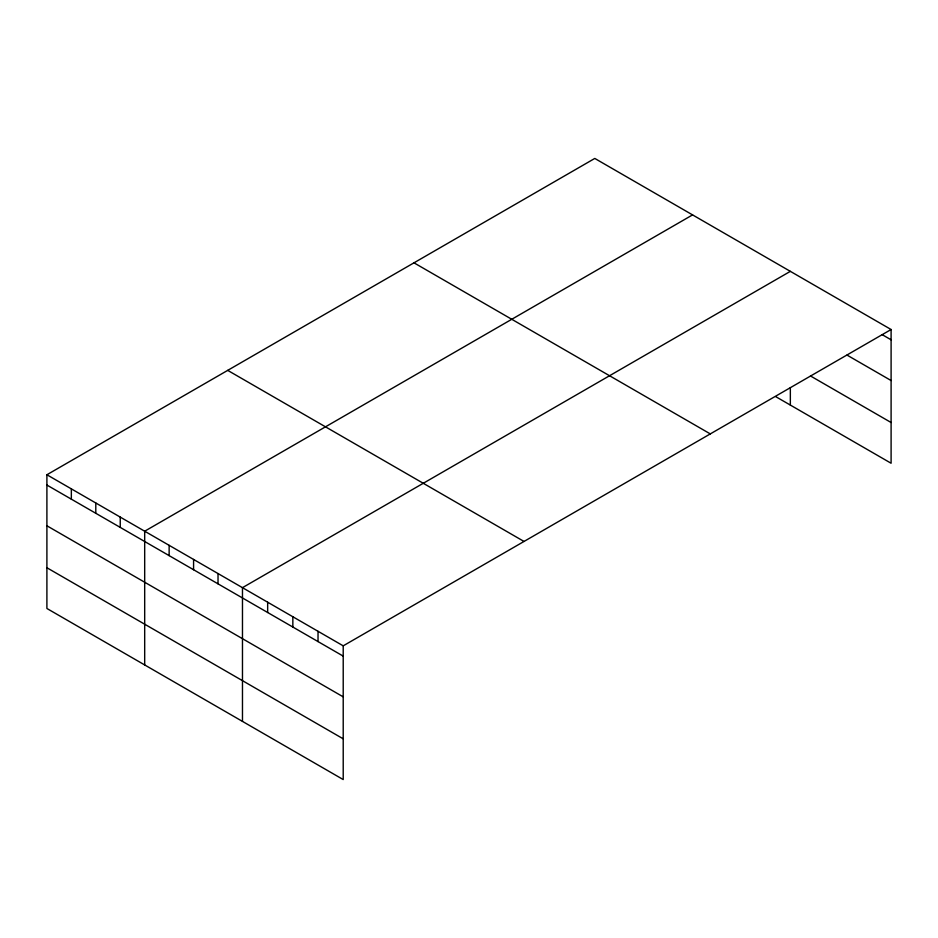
<?xml version="1.0" encoding="UTF-8"?>
<svg xmlns="http://www.w3.org/2000/svg" width="938" height="938" viewBox="0 0 938 938"><rect width="100%" height="100%" fill="white"/><g stroke="black" fill="none" stroke-linecap="round" stroke-linejoin="round"><path stroke-width="1.41" d="M46.9 474.757L343.214 645.836L343.214 779.56L46.9 608.481L46.9 474.757L594.786 158.44L891.1 329.519L891.1 463.243L775.679 396.61M692.572 214.896L144.687 531.213L144.687 664.936M790.347 271.352L242.473 587.669L242.473 721.392M343.214 645.836L891.1 329.519M882.283 334.714L891.1 339.802M847.026 355.092L891.1 380.535M810.502 375.974L891.1 422.51M413.986 262.828L710.301 433.907M227.7 370.369L524.014 541.449M46.9 485.052L343.214 656.119M46.9 525.784L343.214 696.852M46.9 567.748L343.214 738.827M790.347 387.617L790.347 405.075M318.029 631.297L318.029 641.58M292.844 616.758L292.844 627.041M267.658 602.208L267.658 612.502M218.026 573.552L218.026 583.846M193.58 559.447L193.58 569.729M169.133 545.33L169.133 555.613M120.24 517.096L120.24 527.391M95.793 502.991L95.793 513.274M71.347 488.874L71.347 499.157"/></g></svg>
